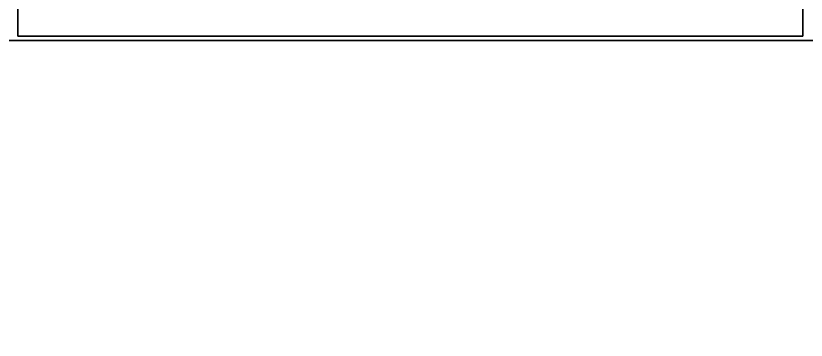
# Model space of a CAD drawing. Extents: x 0 to 3903, y -1756 to 0.
# Drawn here: x 186 to 555, y -878 to -726.5 of the extents above; entities that cross this region are included whole.
import ezdxf

# ---------------------------------------------------------------- set-up
doc = ezdxf.new("R2010")
doc.units = 0
for name, color, linetype in [('LAYER0', 7, 'CONTINUOUS'), ('LAYER1', 7, 'CONTINUOUS'), ('LAYER148', 35, 'CONTINUOUS'), ('LAYER38', 8, 'CONTINUOUS')]:
    doc.layers.add(name, color=color, linetype=linetype)

msp = doc.modelspace()

# ---------------------------------------------------------------- linework, layer by layer
at = {"layer": 'LAYER0', "invisible_edges": 1}
for points in [[(3902.994, -18.002), (0.0042, -1756.002), (0.0042, -18.002), (3902.994, -18.002)], [(0.0042, -1756.002), (3902.994, -18.002), (3902.994, -1756.002), (0.0042, -1756.002)], [(3902.994, -1756.002, 5), (0.0042, -18.002, 5), (0.0042, -1756.002, 5), (3902.994, -1756.002, 5)], [(0.0042, -18.002, 5), (3902.994, -1756.002, 5), (3902.994, -18.002, 5), (0.0042, -18.002, 5)]]:
    msp.add_3dface(points, dxfattribs=at)
at = {"layer": 'LAYER148'}
for points, invisible_edges in [([(155.0002, -168.001, 885), (240.0003, -232.001, 885), (155.0002, -738.001, 885), (155.0002, -168.001, 885)], 3), ([(240.0003, -232.001, 930), (155.0002, -168.001, 930), (155.0002, -738.001, 930), (240.0003, -232.001, 930)], 5), ([(155.0002, -738.001, 885), (240.0003, -232.001, 885), (240.0003, -692.001, 885), (155.0002, -738.001, 885)], 5), ([(240.0003, -232.001, 930), (155.0002, -738.001, 930), (240.0003, -692.001, 930), (240.0003, -232.001, 930)], 3), ([(155.0002, -738.001, 885), (240.0003, -692.001, 885), (2405, -738.001, 885), (155.0002, -738.001, 885)], 3), ([(2405, -738.001, 930), (870.0003, -692.001, 930), (155.0002, -738.001, 930), (2405, -738.001, 930)], 3), ([(240.0003, -692.001, 930), (155.0002, -738.001, 930), (870.0003, -692.001, 930), (240.0003, -692.001, 930)], 3), ([(870.0003, -692.001, 885), (2405, -738.001, 885), (240.0003, -692.001, 885), (870.0003, -692.001, 885)], 3), ([(2405, -738.001, 885), (155.0002, -738.001, 930), (155.0002, -738.001, 885), (2405, -738.001, 885)], 1), ([(155.0002, -738.001, 930), (2405, -738.001, 885), (2405, -738.001, 930), (155.0002, -738.001, 930)], 1)]:
    msp.add_3dface(points, dxfattribs=dict(at, invisible_edges=invisible_edges))
at = {"layer": 'LAYER38', "invisible_edges": 1}
for points in [[(553.5002, -718, 208), (187.0002, -736, 208), (187.0002, -718, 208), (553.5002, -718, 208)], [(187.0002, -736, 208), (553.5002, -718, 208), (553.5002, -736, 208), (187.0002, -736, 208)], [(187.0002, -736, 208), (187.0002, -718, 882), (187.0002, -718, 208), (187.0002, -736, 208)], [(187.0002, -718, 882), (187.0002, -736, 208), (187.0002, -736, 882), (187.0002, -718, 882)], [(553.5002, -736, 882), (187.0002, -718, 882), (187.0002, -736, 882), (553.5002, -736, 882)], [(187.0002, -718, 882), (553.5002, -736, 882), (553.5002, -718, 882), (187.0002, -718, 882)], [(553.5002, -736, 882), (553.5002, -718, 208), (553.5002, -718, 882), (553.5002, -736, 882)], [(553.5002, -718, 208), (553.5002, -736, 882), (553.5002, -736, 208), (553.5002, -718, 208)], [(187.0002, -736, 208), (553.5002, -736, 882), (187.0002, -736, 882), (187.0002, -736, 208)], [(553.5002, -736, 882), (187.0002, -736, 208), (553.5002, -736, 208), (553.5002, -736, 882)]]:
    msp.add_3dface(points, dxfattribs=at)

# ---------------------------------------------------------------- meshes
at = {"layer": 'LAYER1'}
mesh = msp.add_polymesh((5, 2), dxfattribs=at)
for k, corner in enumerate([(150.0001, -168.0002, 2955), (150.0001, -1606, 2955), (3752.999, -168.0002, 2955), (150.0001, -168.0002, 2955), (3752.999, -1606, 2955), (3752.999, -168.0002, 2955), (150, -1606, 2955), (3752.999, -1606, 2955), (0, -1756, 2955), (3902.999, -1756, 2955)]):
    mesh.set_mesh_vertex(divmod(k, 2), corner)

doc.saveas('drawing.dxf')
